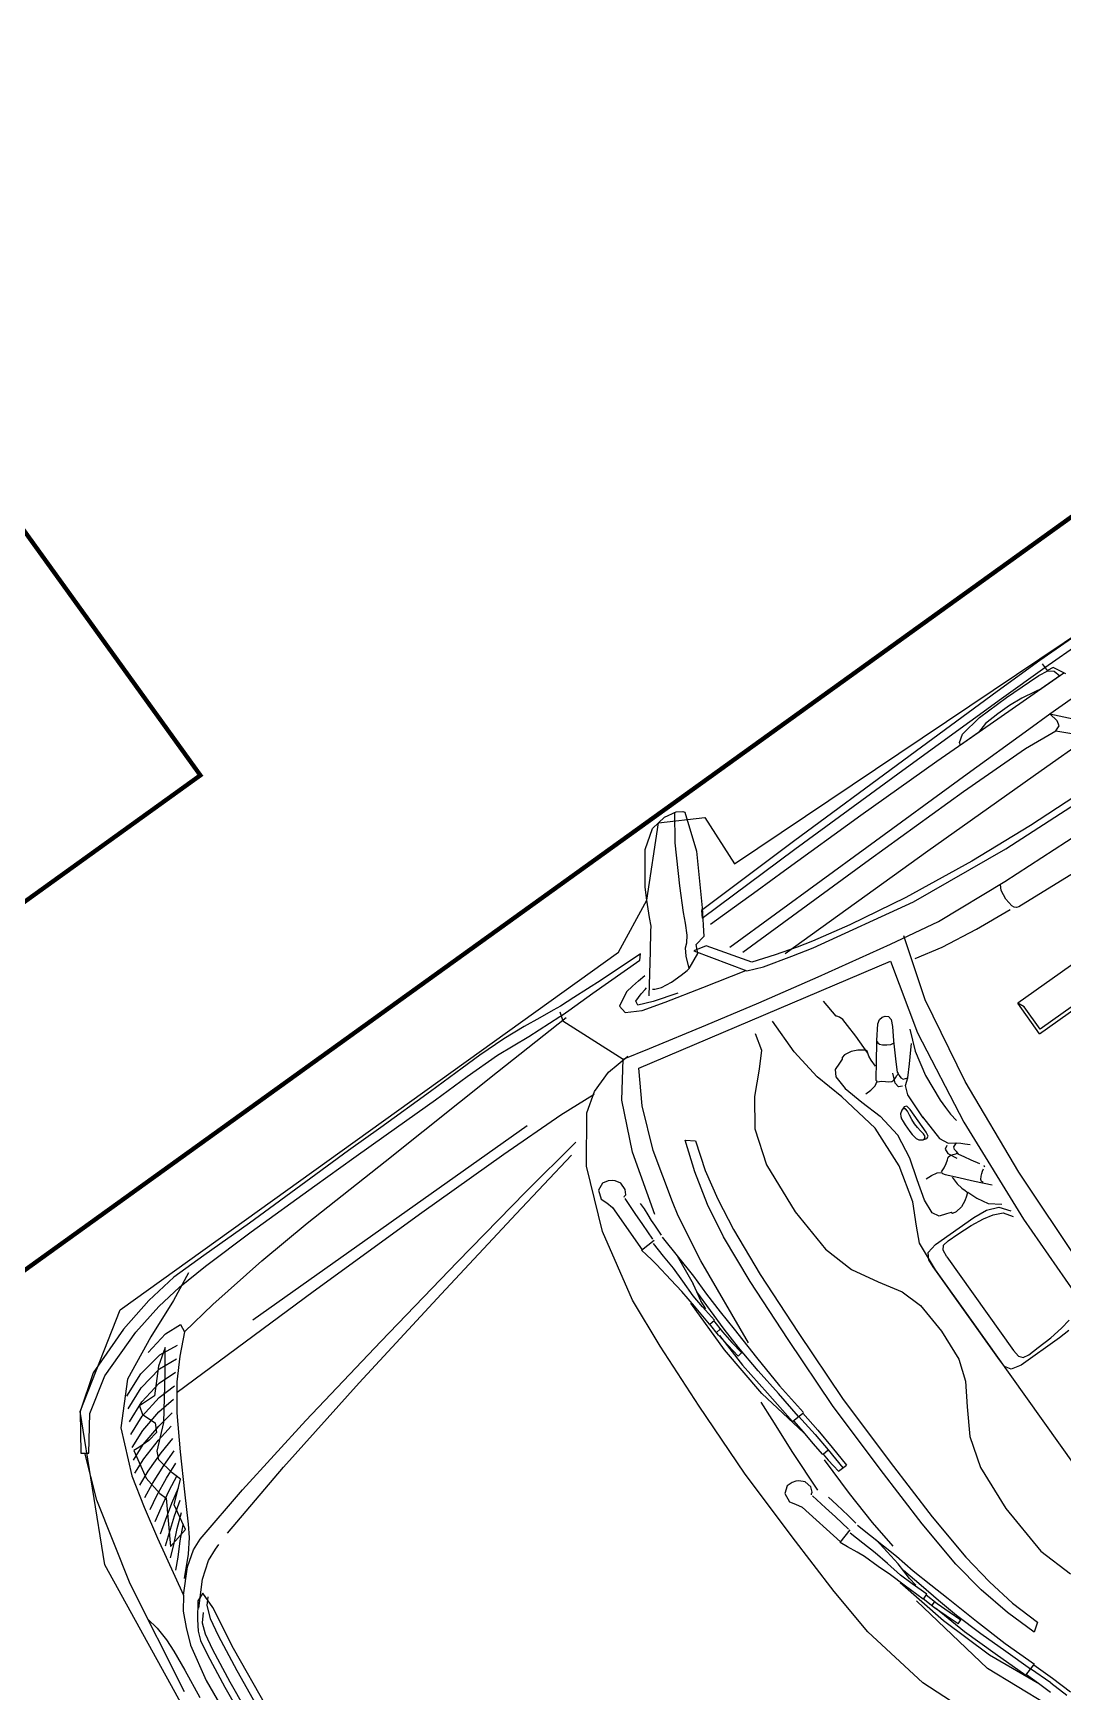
# Model space of a CAD drawing. Header units: millimetres. Extents: x 1904 to 2142, y -1319 to -1235.
# Drawn here: x 1992.659 to 1995.589, y -1250.252 to -1245.53 of the extents above; entities that cross this region are included whole.
import ezdxf

# ---------------------------------------------------------------- set-up
doc = ezdxf.new("R2010")
doc.units = ezdxf.units.MM
doc.header["$LTSCALE"] = 30
doc.layers.get('0').update_dxf_attribs({"linetype": 'CONTINUOUS'})
doc.layers.add('arquitetura', color=8, linetype='CONTINUOUS')

# ---------------------------------------------------------------- blocks, each defined once
blk = doc.blocks.new('Austin Mini dessus')
at = {"color": 8, "flags": 128}
for points in [[(0.7958, 3.5707), (0.7435, 3.4498)], [(0.8257, 3.5419), (0.8372, 3.5784)], [(0.8334, 3.5361), (0.8462, 3.577)], [(0.8067, 3.5309), (0.7615, 3.4315)], [(0.7972, 3.5019), (0.8063, 3.5287)], [(0.8063, 3.5287), (0.8151, 3.5556)], [(0.8257, 3.5419), (0.8097, 3.4979)], [(0.8192, 3.4954), (0.8334, 3.5361)], [(0.675, 3.5196), (0.6278, 3.4015)], [(0.7718, 3.4351), (0.7952, 3.5024)], [(0.8092, 3.4984), (0.7905, 3.4435)], [(0.7952, 3.5024), (0.8192, 3.4954)], [(0.7985, 3.4305), (0.8212, 3.4949)], [(0.7435, 3.4498), (0.7081, 3.2674)], [(0.7615, 3.4315), (0.7277, 3.3278)], [(0.7484, 3.3675), (0.7718, 3.4351)], [(0.7905, 3.4435), (0.7715, 3.3887)], [(0.8558, 3.4451), (0.8359, 3.3854)], [(0.8536, 3.3763), (0.8715, 3.4329)], [(0.8715, 3.4329), (0.8558, 3.4451)], [(0.6278, 3.4015), (0.5988, 3.2619)], [(0.7785, 3.3642), (0.7985, 3.4305)], [(0.7715, 3.3887), (0.7537, 3.3335)], [(0.8359, 3.3854), (0.8202, 3.3211)], [(0.8415, 3.3179), (0.8536, 3.3763)], [(0.9547, 3.3266), (0.9762, 3.3945)], [(0.7293, 3.299), (0.7484, 3.3675)], [(0.7472, 3.3485), (0.7374, 3.3232)], [(0.7462, 3.3202), (0.7557, 3.3455)], [(0.7472, 3.3485), (0.7557, 3.345)], [(0.7597, 3.2985), (0.7785, 3.3642)], [(0.7277, 3.3278), (0.7023, 3.2216)], [(0.7374, 3.3232), (0.728, 3.2975)], [(0.7371, 3.2944), (0.7462, 3.3202)], [(0.7537, 3.3335), (0.7422, 3.2911)], [(0.8202, 3.3211), (0.8092, 3.2537)], [(0.8325, 3.2537), (0.8415, 3.3179)], [(0.9474, 3.2223), (0.9547, 3.3266)], [(0.728, 3.2975), (0.7203, 3.2716)], [(0.7263, 3.2915), (0.7353, 3.2885)], [(0.7293, 3.2686), (0.7371, 3.2944)], [(0.7422, 3.2911), (0.7318, 3.2485)], [(0.7478, 3.258), (0.7597, 3.2985)], [(1.1017, 3.2922), (1.1017, 3.0712)], [(0.5988, 3.2619), (0.5909, 3.1628)], [(0.7105, 3.2437), (0.7063, 3.2296)], [(0.7153, 3.258), (0.7105, 3.2437)], [(0.7198, 3.2721), (0.7153, 3.258)], [(0.7313, 3.2686), (0.72, 3.2361)], [(0.7208, 3.2721), (0.7313, 3.2686)], [(0.7318, 3.2485), (0.7208, 3.2061)], [(0.7361, 3.2172), (0.7478, 3.258)], [(0.8092, 3.2537), (0.8014, 3.1546)], [(0.8246, 3.1546), (0.8325, 3.2537)], [(0.7063, 3.2296), (0.6964, 3.1985)], [(0.72, 3.2361), (0.7116, 3.2101)], [(0.7215, 3.2248), (0.721, 3.2072)], [(0.7243, 3.2421), (0.7215, 3.2248)], [(0.7263, 3.1761), (0.7361, 3.2172)], [(0.9535, 3.1308), (0.9474, 3.2223)], [(0.6964, 3.1985), (0.6864, 3.1723)], [(0.7116, 3.2101), (0.7041, 3.1774)], [(0.7123, 3.1286), (0.7203, 3.1896)], [(0.721, 3.2072), (0.7203, 3.1896)], [(0.5909, 3.1628), (0.5858, 3.0317)], [(0.6864, 3.1723), (0.6761, 3.1418)], [(0.7041, 3.1774), (0.6969, 3.1476)], [(0.6998, 3.0852), (0.7263, 3.1761)], [(0.7318, 3.1572), (0.726, 3.0977)], [(0.8014, 3.1546), (0.7962, 3.0235)], [(0.8194, 3.0235), (0.8246, 3.1546)], [(0.6698, 3.1266), (0.6607, 3.1082)], [(0.6761, 3.1418), (0.6698, 3.1266)], [(0.6884, 3.1193), (0.6795, 3.0899)], [(0.6969, 3.1476), (0.6884, 3.1193)], [(0.9712, 3.0712), (0.9535, 3.1308)], [(0.6338, 2.997), (0.6553, 3.0927)], [(0.6607, 3.1082), (0.6538, 3.0932)], [(0.6538, 3.0932), (0.6836, 3.0845)], [(0.726, 3.0977), (0.7219, 3.0275)], [(0.6818, 3.0817), (0.6747, 3.0485)], [(0.6902, 3.0313), (0.6957, 3.0601)], [(0.6957, 3.0601), (0.6993, 3.0807)], [(0.9991, 3.0226), (0.9712, 3.0712)], [(1.1017, 3.0712), (1.1013, 2.893)], [(0.5858, 3.0317), (0.5818, 2.8809)], [(0.6693, 3.0237), (0.6625, 2.9905)], [(0.6747, 3.0485), (0.6693, 3.0237)], [(0.6853, 3.0102), (0.6902, 3.0313)], [(0.7219, 3.0275), (0.7205, 2.9476)], [(0.7962, 3.0235), (0.7923, 2.8727)], [(0.8155, 2.8727), (0.8194, 3.0235)], [(1.0249, 2.9807), (0.9991, 3.0226)], [(0.6273, 2.9847), (0.6338, 2.997)], [(1.1016, 3.0013), (1.1008, 2.9854)], [(1.1087, 3.0128), (1.1016, 3.0013)], [(1.1289, 3.0172), (1.1087, 3.0128)], [(1.2179, 3.0172), (1.1289, 3.0172)], [(1.1326, 2.9863), (1.1344, 3.0006)], [(1.1344, 3.0006), (1.1406, 3.0076)], [(1.1406, 3.0076), (1.1521, 3.0095)], [(1.1521, 3.0095), (1.1745, 3.009)], [(1.1745, 3.009), (1.2048, 3.0074)], [(1.2048, 3.0074), (1.2315, 3.0045)], [(1.2406, 3.0157), (1.2179, 3.0172)], [(1.2315, 3.0045), (1.2524, 3.0002)], [(1.2927, 2.7938), (1.2904, 3.0155)], [(0.6202, 2.9747), (0.6273, 2.9847)], [(0.6221, 2.9567), (0.6202, 2.9747)], [(0.6662, 2.9608), (0.6577, 2.9524)], [(0.6618, 2.9878), (0.6631, 2.986)], [(0.6631, 2.986), (0.6661, 2.9845)], [(0.6661, 2.9845), (0.6693, 2.9748)], [(0.6693, 2.9748), (0.6662, 2.9608)], [(0.677, 2.9877), (0.6796, 2.9022)], [(0.7259, 2.9524), (0.7277, 2.9669)], [(0.7277, 2.9669), (0.7297, 2.9812)], [(0.7297, 2.9812), (0.7484, 2.9804)], [(0.7369, 2.9367), (0.7402, 2.9806)], [(0.7461, 2.9374), (0.7484, 2.9804)], [(1.0386, 2.9396), (1.0249, 2.9807)], [(1.1008, 2.9854), (1.1008, 2.7686)], [(1.1326, 2.7677), (1.1326, 2.9863)], [(0.6341, 2.9475), (0.6221, 2.9567)], [(0.6455, 2.9473), (0.6341, 2.9475)], [(0.6529, 2.9495), (0.6455, 2.9473)], [(0.6577, 2.9524), (0.6529, 2.9495)], [(0.7205, 2.9096), (0.7234, 2.9377)], [(0.7244, 2.9379), (0.7259, 2.9524)], [(0.7244, 2.9379), (0.7369, 2.9367)], [(0.7339, 2.8986), (0.7369, 2.9367)], [(0.7427, 2.8947), (0.7461, 2.9374)], [(1.0427, 2.877), (1.0386, 2.9396)], [(0.6796, 2.9022), (0.6837, 2.8284)], [(0.718, 2.8814), (0.7205, 2.9096)], [(0.7339, 2.8986), (0.7283, 2.8522)], [(1.3308, 2.9266), (1.3369, 2.7159)], [(0.5818, 2.8809), (0.5858, 2.7275)], [(0.7179, 2.8836), (0.6962, 2.7767)], [(0.7152, 2.8533), (0.718, 2.8814)], [(0.7381, 2.8519), (0.7427, 2.8947)], [(0.7923, 2.8727), (0.7962, 2.7218)], [(0.8194, 2.7218), (0.8155, 2.8727)], [(1.0386, 2.8145), (1.0427, 2.877)], [(1.1013, 2.893), (1.1007, 2.7756)], [(0.7054, 2.7825), (0.7131, 2.8533)], [(0.7131, 2.8533), (0.7381, 2.8519)], [(0.7277, 2.8526), (0.7218, 2.7949)], [(0.7325, 2.784), (0.7401, 2.8518)], [(0.6837, 2.8284), (0.6857, 2.7893)], [(1.0249, 2.7734), (1.0386, 2.8145)], [(0.6962, 2.7767), (0.6866, 2.668)], [(0.6979, 2.7113), (0.7054, 2.7825)], [(0.7218, 2.7949), (0.7156, 2.7372)], [(0.7279, 2.7148), (0.7325, 2.784)], [(0.9991, 2.7314), (1.0249, 2.7734)], [(1.1007, 2.7756), (1.1055, 2.717)], [(1.268, 2.7619), (1.2795, 2.7785)], [(1.307, 2.578), (1.2927, 2.7938)], [(-0.457, 2.6417), (-0.4678, 2.7512)], [(-0.4433, 2.639), (-0.4541, 2.7484)], [(-0.42, 2.6293), (-0.4326, 2.7495)], [(1.1008, 2.7686), (1.1016, 2.7527)], [(1.1016, 2.7527), (1.1087, 2.7412)], [(1.1087, 2.7412), (1.1289, 2.7368)], [(1.1326, 2.7677), (1.1344, 2.7534)], [(1.1344, 2.7534), (1.1406, 2.7464)], [(1.1406, 2.7464), (1.1521, 2.7446)], [(1.1521, 2.7446), (1.1745, 2.745)], [(1.1745, 2.745), (1.2048, 2.7466)], [(1.2048, 2.7466), (1.2315, 2.7495)], [(1.2179, 2.7368), (1.2453, 2.7392)], [(1.2315, 2.7495), (1.2505, 2.7536)], [(1.2453, 2.7392), (1.2676, 2.7483)], [(1.2505, 2.7536), (1.268, 2.7619)], [(1.2551, 2.7309), (1.276, 2.7469)], [(1.2676, 2.7483), (1.2824, 2.7671)], [(-0.4783, 2.6109), (-0.4897, 2.7353)], [(-0.4139, 2.72), (-0.4009, 2.5911)], [(0.5858, 2.7275), (0.5909, 2.5917)], [(0.6946, 2.6403), (0.6979, 2.7113)], [(0.7156, 2.7372), (0.7107, 2.6794)], [(0.7244, 2.6467), (0.7279, 2.7148)], [(0.7962, 2.7218), (0.8014, 2.5907)], [(0.8246, 2.5907), (0.8194, 2.7218)], [(0.9712, 2.6829), (0.9991, 2.7314)], [(1.1055, 2.717), (1.1196, 2.6871)], [(1.1289, 2.7368), (1.2179, 2.7368)], [(1.1965, 2.7087), (1.1894, 2.7071)], [(1.2102, 2.7066), (1.1965, 2.7087)], [(1.2364, 2.6909), (1.2436, 2.7106)], [(1.2436, 2.7106), (1.2551, 2.7309)], [(1.3369, 2.7159), (1.3537, 2.5166)], [(0.701, 2.6926), (0.6971, 2.6657)], [(0.701, 2.6926), (0.7101, 2.6911)], [(0.7063, 2.6647), (0.71, 2.6915)], [(0.7107, 2.6794), (0.709, 2.6356)], [(0.731, 2.6835), (0.7474, 2.5042)], [(0.9535, 2.6232), (0.9712, 2.6829)], [(1.1196, 2.6871), (1.1407, 2.6458)], [(1.1655, 2.6964), (1.1583, 2.6841)], [(1.1583, 2.6841), (1.1602, 2.6556)], [(1.1793, 2.701), (1.1655, 2.6964)], [(1.1879, 2.7044), (1.1793, 2.701)], [(1.1894, 2.7071), (1.1879, 2.7044)], [(1.2218, 2.7011), (1.2102, 2.7066)], [(1.2296, 2.696), (1.2218, 2.7011)], [(1.2286, 2.6664), (1.2314, 2.6783)], [(1.2336, 2.6927), (1.2296, 2.696)], [(1.2314, 2.6783), (1.2342, 2.6856)], [(1.235, 2.6895), (1.2336, 2.6927)], [(1.2342, 2.6856), (1.235, 2.6895)], [(1.2344, 2.6544), (1.2586, 2.6815)], [(1.2586, 2.6815), (1.2815, 2.7064)], [(1.2705, 2.6928), (1.2693, 2.6894)], [(1.2693, 2.6894), (1.2703, 2.6857)], [(1.2703, 2.6857), (1.2746, 2.681)], [(1.2746, 2.681), (1.2785, 2.6776)], [(1.2785, 2.6776), (1.2823, 2.6745)], [(0.6866, 2.668), (0.6857, 2.5588)], [(0.6971, 2.6657), (0.6937, 2.6386)], [(0.7033, 2.6376), (0.7063, 2.6647)], [(0.7219, 2.6045), (0.7244, 2.6467)], [(1.1407, 2.6458), (1.1591, 2.5751)], [(1.1602, 2.6556), (1.1712, 2.6165)], [(1.2206, 2.6388), (1.2344, 2.6544)], [(1.2283, 2.6506), (1.2286, 2.6664)], [(1.2767, 2.6451), (1.2691, 2.6322)], [(1.286, 2.6602), (1.2767, 2.6451)], [(1.2823, 2.6745), (1.286, 2.6721)], [(1.2901, 2.67), (1.2902, 2.6692)], [(1.2903, 2.6674), (1.2901, 2.67)], [(1.2902, 2.6692), (1.2903, 2.6683)], [(1.2903, 2.6683), (1.2903, 2.6674)], [(-0.5002, 2.5714), (-0.5068, 2.6299)], [(-0.4482, 2.5725), (-0.457, 2.6417)], [(-0.4345, 2.5698), (-0.4433, 2.639)], [(-0.4102, 2.5543), (-0.42, 2.6293)], [(0.6937, 2.6386), (0.692, 2.6115)], [(0.6934, 2.6323), (0.7028, 2.6314)], [(0.7015, 2.6106), (0.7033, 2.6376)], [(0.709, 2.6356), (0.7085, 2.5917)], [(0.9474, 2.5318), (0.9535, 2.6232)], [(1.1712, 2.6165), (1.184, 2.5749)], [(1.1861, 2.6248), (1.1983, 2.6254)], [(1.1983, 2.6254), (1.2099, 2.6274)], [(1.2099, 2.6274), (1.2179, 2.6325)], [(1.2173, 2.6328), (1.2174, 2.6346)], [(1.2179, 2.6325), (1.2173, 2.6328)], [(1.2174, 2.6346), (1.2206, 2.6388)], [(1.2179, 2.6307), (1.226, 2.6273)], [(1.226, 2.6273), (1.234, 2.623)], [(1.234, 2.623), (1.2401, 2.6184)], [(1.2401, 2.6184), (1.2445, 2.6153)], [(1.2445, 2.6153), (1.2492, 2.6149)], [(1.2478, 2.609), (1.2564, 2.6266)], [(1.2492, 2.6149), (1.2546, 2.6166)], [(1.2546, 2.6166), (1.2595, 2.6184)], [(1.2595, 2.6184), (1.2623, 2.6189)], [(1.2623, 2.6189), (1.2632, 2.6189)], [(1.2632, 2.6157), (1.2624, 2.6105)], [(1.2639, 2.6197), (1.2632, 2.6157)], [(1.2691, 2.6322), (1.2637, 2.6225)], [(1.2637, 2.6225), (1.2638, 2.6219)], [(1.2638, 2.6219), (1.2639, 2.6197)], [(1.279, 2.6074), (1.285, 2.6129)], [(1.285, 2.6129), (1.2921, 2.6194)], [(-0.5243, 2.6047), (-0.4897, 2.3776)], [(-0.4642, 2.5388), (-0.4783, 2.6109)], [(-0.4009, 2.5911), (-0.3879, 2.5051)], [(0.5909, 2.5917), (0.5988, 2.49)], [(0.689, 2.5822), (0.6878, 2.5675)], [(0.6903, 2.5972), (0.689, 2.5822)], [(0.6914, 2.6119), (0.6903, 2.5972)], [(0.6924, 2.6121), (0.7034, 2.6111)], [(0.7034, 2.6111), (0.6997, 2.5769)], [(0.7026, 2.5837), (0.7038, 2.5662)], [(0.7085, 2.5917), (0.7072, 2.5478)], [(0.7197, 2.5621), (0.7219, 2.6045)], [(0.8014, 2.5907), (0.8092, 2.4916)], [(0.8325, 2.4916), (0.8246, 2.5907)], [(1.2485, 2.5997), (1.2478, 2.609)], [(1.255, 2.5958), (1.2485, 2.5997)], [(1.2515, 2.5771), (1.2598, 2.5934)], [(1.2598, 2.5934), (1.2732, 2.6021)], [(1.2624, 2.6105), (1.2647, 2.6055)], [(1.2647, 2.6055), (1.2732, 2.6021)], [(1.2732, 2.6021), (1.279, 2.6074)], [(-0.4961, 2.5299), (-0.5002, 2.5714)], [(-0.4433, 2.5428), (-0.4482, 2.5725)], [(-0.429, 2.5374), (-0.4345, 2.5698)], [(-0.4038, 2.5192), (-0.4102, 2.5543)], [(0.6878, 2.5675), (0.6847, 2.5306)], [(0.6997, 2.5769), (0.6975, 2.5497)], [(0.7038, 2.5662), (0.7072, 2.5489)], [(0.7193, 2.5199), (0.7197, 2.5621)], [(1.1591, 2.5751), (1.1632, 2.4901)], [(1.184, 2.5749), (1.1902, 2.5259)], [(1.2142, 2.5468), (1.2153, 2.5514)], [(1.2153, 2.5514), (1.218, 2.556)], [(1.218, 2.556), (1.2242, 2.5604)], [(1.2242, 2.5604), (1.2316, 2.5628)], [(1.2242, 2.5604), (1.2279, 2.5607)], [(1.2279, 2.5607), (1.2312, 2.5579)], [(1.2319, 2.5522), (1.2305, 2.5442)], [(1.2312, 2.5579), (1.2319, 2.5522)], [(1.2316, 2.5628), (1.2362, 2.5607)], [(1.2362, 2.5607), (1.2378, 2.5522)], [(1.2378, 2.5522), (1.2378, 2.4996)], [(1.2487, 2.5245), (1.2515, 2.5771)], [(1.2946, 2.5357), (1.2952, 2.5513)], [(1.2952, 2.5513), (1.2971, 2.5676)], [(1.3331, 2.3893), (1.307, 2.578)], [(-0.4951, 2.5046), (-0.4961, 2.5299)], [(-0.4511, 2.5067), (-0.4642, 2.5388)], [(-0.4368, 2.5257), (-0.4433, 2.5428)], [(-0.4251, 2.5069), (-0.4368, 2.5257)], [(-0.4211, 2.5171), (-0.429, 2.5374)], [(-0.3951, 2.4956), (-0.4038, 2.5192)], [(0.6847, 2.5306), (0.6807, 2.5008)], [(0.6975, 2.5497), (0.6975, 2.5161)], [(0.7072, 2.5489), (0.7105, 2.5317)], [(0.7164, 2.4705), (0.7105, 2.5317)], [(0.714, 2.4253), (0.7193, 2.5199)], [(0.9547, 2.4275), (0.9474, 2.5318)], [(1.184, 2.4768), (1.1902, 2.5259)], [(1.2129, 2.5259), (1.213, 2.5337)], [(1.213, 2.5181), (1.2129, 2.5259)], [(1.213, 2.5337), (1.2135, 2.541)], [(1.2135, 2.541), (1.2142, 2.5468)], [(1.2293, 2.5353), (1.2287, 2.5263)], [(1.2287, 2.5263), (1.2293, 2.5172)], [(1.2305, 2.5442), (1.2293, 2.5353)], [(1.2487, 2.5272), (1.2506, 2.4745)], [(1.2945, 2.5182), (1.2946, 2.5357)], [(1.521, 2.5246), (3.3849, 2.5246)], [(1.521, 2.5246), (3.3849, 2.5246)], [(1.521, 2.5246), (1.521, 2.4535)], [(-0.4965, 2.4761), (-0.4951, 2.5046)], [(-0.4377, 2.4782), (-0.4511, 2.5067)], [(-0.4036, 2.4784), (-0.4251, 2.5069)], [(-0.4082, 2.5023), (-0.4211, 2.5171)], [(-0.4106, 2.4907), (-0.373, 2.4496)], [(-0.3837, 2.4832), (-0.3951, 2.4956)], [(-0.3879, 2.5051), (-0.3881, 2.472)], [(0.5988, 2.49), (0.6278, 2.3505)], [(0.6807, 2.5008), (0.6754, 2.4613)], [(0.6975, 2.5161), (0.6972, 2.4854)], [(0.7474, 2.5042), (0.7622, 2.4097)], [(0.8092, 2.4916), (0.8202, 2.4242)], [(0.8415, 2.4274), (0.8325, 2.4916)], [(1.1632, 2.4901), (1.1462, 2.4053)], [(1.2135, 2.5107), (1.213, 2.5181)], [(1.2142, 2.505), (1.2135, 2.5107)], [(1.2153, 2.5004), (1.2142, 2.505)], [(1.218, 2.4957), (1.2153, 2.5004)], [(1.2242, 2.4914), (1.218, 2.4957)], [(1.2316, 2.489), (1.2242, 2.4914)], [(1.2279, 2.4911), (1.2242, 2.4914)], [(1.2312, 2.4938), (1.2279, 2.4911)], [(1.2293, 2.5172), (1.2305, 2.5078)], [(1.2305, 2.5078), (1.2319, 2.4996)], [(1.2319, 2.4996), (1.2312, 2.4938)], [(1.2362, 2.4911), (1.2316, 2.489)], [(1.2378, 2.4996), (1.2362, 2.4911)], [(1.2987, 2.4638), (1.2945, 2.5182)], [(1.3537, 2.5166), (1.3811, 2.3466)], [(3.3552, 2.5175), (1.5269, 2.5182)], [(1.5269, 2.5182), (1.5269, 2.4656)], [(-0.5014, 2.4519), (-0.4965, 2.4761)], [(-0.4198, 2.4536), (-0.4377, 2.4782)], [(-0.3881, 2.472), (-0.4036, 2.4784)], [(0.6754, 2.4613), (0.673, 2.4486)], [(0.6952, 2.456), (0.6932, 2.4254)], [(0.6972, 2.4854), (0.6952, 2.456)], [(1.1712, 2.4352), (1.184, 2.4768)], [(1.2514, 2.4554), (1.2447, 2.4518)], [(1.2506, 2.4745), (1.2571, 2.4576)], [(1.2571, 2.4576), (1.2692, 2.4481)], [(1.3098, 2.4149), (1.2987, 2.4638)], [(1.5269, 2.4656), (1.521, 2.4535)], [(-0.4198, 2.4536), (-0.3822, 2.4143)], [(-0.4126, 2.4151), (-0.4198, 2.4536)], [(-0.3677, 2.3955), (-0.4003, 2.4288)], [(-0.373, 2.4496), (-0.3435, 2.4277)], [(-0.3435, 2.4277), (-0.32, 2.4176)], [(0.6699, 2.4354), (0.6674, 2.4227)], [(0.673, 2.4486), (0.6699, 2.4354)], [(0.8202, 2.4242), (0.8359, 2.3599)], [(0.8536, 2.369), (0.8415, 2.4274)], [(0.9762, 2.3595), (0.9547, 2.4275)], [(1.1602, 2.3961), (1.1712, 2.4352)], [(1.1861, 2.427), (1.1983, 2.4265)], [(1.1983, 2.4265), (1.21, 2.4246)], [(1.21, 2.4246), (1.2177, 2.4194)], [(1.2178, 2.4212), (1.2248, 2.4245)], [(1.2248, 2.4245), (1.2303, 2.429)], [(1.2303, 2.429), (1.2352, 2.4335)], [(1.2352, 2.4335), (1.2399, 2.4364)], [(1.2399, 2.4364), (1.2445, 2.4366)], [(1.2447, 2.4518), (1.2434, 2.4425)], [(1.2434, 2.4425), (1.2511, 2.4245)], [(1.2445, 2.4366), (1.2498, 2.4346)], [(1.2498, 2.4346), (1.2546, 2.4325)], [(1.2546, 2.4325), (1.2574, 2.4319)], [(1.2574, 2.4319), (1.2583, 2.4319)], [(1.2579, 2.4403), (1.2605, 2.4451)], [(1.2585, 2.435), (1.2579, 2.4403)], [(1.259, 2.431), (1.2585, 2.435)], [(1.2586, 2.4282), (1.2588, 2.4289)], [(1.2704, 2.4052), (1.2586, 2.4282)], [(1.2588, 2.4289), (1.259, 2.431)], [(1.2605, 2.4451), (1.2692, 2.4481)], [(1.2692, 2.4481), (1.287, 2.4285)], [(1.287, 2.4285), (1.3044, 2.4082)], [(3.3849, 2.4536), (1.521, 2.4536)], [(-0.3975, 2.3367), (-0.4126, 2.4151)], [(-0.4043, 2.4065), (-0.3863, 2.3895)], [(-0.3822, 2.4143), (-0.3546, 2.3944)], [(-0.3478, 2.3704), (-0.3677, 2.3955)], [(-0.3546, 2.3944), (-0.3323, 2.3856)], [(-0.32, 2.4176), (-0.3092, 2.4141)], [(-0.2838, 2.4064), (-0.1243, 2.3655)], [(0.6674, 2.4227), (0.6984, 2.421)], [(0.6695, 2.3245), (0.669, 2.4226)], [(0.6972, 2.4178), (0.6978, 2.3839)], [(0.715, 2.4096), (0.7145, 2.4208)], [(0.7153, 2.3984), (0.715, 2.4096)], [(0.7156, 2.3872), (0.7153, 2.3984)], [(0.7622, 2.4097), (0.7686, 2.3821)], [(1.1462, 2.4053), (1.1298, 2.3473)], [(1.1583, 2.3676), (1.1602, 2.3961)], [(1.2177, 2.4194), (1.2172, 2.4191)], [(1.2172, 2.4191), (1.2172, 2.4174)], [(1.2172, 2.4174), (1.2201, 2.4129)], [(1.2201, 2.4129), (1.2359, 2.3915)], [(1.2319, 2.3948), (1.2313, 2.3807)], [(1.2871, 2.3751), (1.2704, 2.4052)], [(1.3044, 2.4082), (1.3122, 2.3989)], [(1.3256, 2.3754), (1.3098, 2.4149)], [(-0.4897, 2.3776), (-0.4494, 2.2119)], [(-0.3989, 2.3821), (-0.3794, 2.3657)], [(-0.3864, 2.3641), (-0.3443, 2.3544)], [(-0.3402, 2.2847), (-0.3864, 2.3641)], [(-0.3863, 2.3895), (-0.3657, 2.3661)], [(-0.3794, 2.3657), (-0.3561, 2.3436)], [(-0.3657, 2.3661), (-0.3434, 2.3447)], [(-0.3346, 2.3489), (-0.3478, 2.3704)], [(-0.3323, 2.3856), (-0.2128, 2.3556)], [(-0.1243, 2.3655), (0.085, 2.3182)], [(0.6978, 2.3839), (0.6981, 2.3586)], [(0.7163, 2.3745), (0.7156, 2.3872)], [(0.717, 2.3616), (0.7163, 2.3745)], [(0.7167, 2.349), (0.717, 2.3616)], [(0.7276, 2.3821), (0.761, 2.261)], [(0.7686, 2.3821), (0.7952, 2.2812)], [(0.8715, 2.3124), (0.8536, 2.369)], [(1.1655, 2.3554), (1.1583, 2.3676)], [(1.2313, 2.3807), (1.2324, 2.3718)], [(1.2324, 2.3718), (1.2342, 2.3662)], [(1.235, 2.3623), (1.2336, 2.3591)], [(1.2342, 2.3662), (1.234, 2.3268)], [(1.2342, 2.3662), (1.235, 2.3623)], [(1.2359, 2.3915), (1.262, 2.3561)], [(1.2607, 2.3612), (1.2619, 2.3648)], [(1.2617, 2.3576), (1.2607, 2.3612)], [(1.2619, 2.3648), (1.2664, 2.3692)], [(1.2664, 2.3692), (1.2729, 2.3742)], [(1.2729, 2.3742), (1.279, 2.3779)], [(1.279, 2.3779), (1.2846, 2.3787)], [(1.3014, 2.3519), (1.2871, 2.3751)], [(1.3706, 2.2486), (1.3331, 2.3893)], [(-0.3843, 2.2744), (-0.3975, 2.3367)], [(-0.3935, 2.3577), (-0.3726, 2.3419)], [(-0.3881, 2.3334), (-0.3657, 2.3181)], [(-0.3726, 2.3419), (-0.3464, 2.3212)], [(-0.3561, 2.3436), (-0.3321, 2.324)], [(-0.3443, 2.3544), (-0.3348, 2.3038)], [(-0.3048, 2.2947), (-0.3346, 2.3489)], [(-0.2128, 2.3556), (-0.0386, 2.3181)], [(0.6278, 2.3505), (0.675, 2.2324)], [(0.6981, 2.3586), (0.6989, 2.3247)], [(0.8359, 2.3599), (0.8558, 2.3002)], [(1.0114, 2.309), (0.9762, 2.3595)], [(1.1298, 2.3473), (1.1216, 2.2828)], [(1.1793, 2.3508), (1.1655, 2.3554)], [(1.1879, 2.3474), (1.1793, 2.3508)], [(1.1894, 2.3447), (1.1879, 2.3474)], [(1.1965, 2.3431), (1.1894, 2.3447)], [(1.2102, 2.3451), (1.1965, 2.3431)], [(1.2218, 2.3507), (1.2102, 2.3451)], [(1.2296, 2.3558), (1.2218, 2.3507)], [(1.2336, 2.3591), (1.2296, 2.3558)], [(1.262, 2.3561), (1.2817, 2.3316)], [(1.2817, 2.3316), (1.2889, 2.3268)], [(1.3075, 2.3397), (1.3014, 2.3519)], [(1.3019, 2.3278), (1.3066, 2.3322)], [(1.3066, 2.3322), (1.3075, 2.3397)], [(1.3811, 2.3466), (1.4186, 2.2238)], [(-0.3827, 2.309), (-0.3589, 2.2942)], [(-0.3657, 2.3181), (-0.3368, 2.2988)], [(-0.3464, 2.3212), (-0.3209, 2.3033)], [(-0.3368, 2.2988), (-0.3096, 2.2826)], [(-0.3348, 2.3038), (-0.2973, 2.271)], [(-0.0386, 2.3181), (0.1643, 2.2777)], [(0.085, 2.3182), (0.3093, 2.2706)], [(0.6613, 2.2997), (0.6659, 2.3111)], [(0.6672, 2.2826), (0.6613, 2.2997)], [(0.6659, 2.3111), (0.6695, 2.3245)], [(0.6989, 2.3218), (0.7006, 2.3204)], [(0.7006, 2.3204), (0.7038, 2.3197)], [(0.7038, 2.3197), (0.7091, 2.3109)], [(0.7091, 2.3109), (0.7093, 2.2966)], [(0.8558, 2.3002), (0.8715, 2.3124)], [(1.0484, 2.2716), (1.0114, 2.309)], [(1.2334, 2.3009), (1.2323, 2.2864)], [(1.234, 2.3268), (1.2334, 2.3009)], [(1.2889, 2.3268), (1.2958, 2.3258)], [(1.2958, 2.3258), (1.3019, 2.3278)], [(1.5384, 2.2936), (1.6121, 2.3001)], [(1.6207, 2.3005), (1.6186, 2.2962)], [(1.6242, 2.304), (1.6207, 2.3005)], [(1.6285, 2.3056), (1.6242, 2.304)], [(1.8272, 2.3184), (1.6285, 2.3056)], [(-0.3686, 2.2124), (-0.3843, 2.2744)], [(-0.3774, 2.2846), (-0.352, 2.2704)], [(-0.3589, 2.2942), (-0.3272, 2.2763)], [(-0.352, 2.2704), (-0.3175, 2.2539)], [(-0.3489, 2.2319), (-0.3449, 2.2704)], [(-0.3449, 2.2704), (-0.3402, 2.2847)], [(-0.3272, 2.2763), (-0.2983, 2.2619)], [(-0.2675, 2.228), (-0.3048, 2.2947)], [(-0.2973, 2.271), (-0.3028, 2.2519)], [(0.1643, 2.2777), (0.3699, 2.2387)], [(0.3093, 2.2706), (0.5139, 2.2288)], [(0.6809, 2.2764), (0.6672, 2.2826)], [(0.6921, 2.2787), (0.6809, 2.2764)], [(0.6988, 2.2826), (0.6921, 2.2787)], [(0.7029, 2.2864), (0.6988, 2.2826)], [(0.7093, 2.2966), (0.7029, 2.2864)], [(0.7952, 2.2812), (0.8271, 2.1996)], [(1.0731, 2.2446), (1.0484, 2.2716)], [(1.1216, 2.2828), (1.1216, 2.212)], [(1.2254, 2.2741), (1.2227, 2.2366)], [(1.2269, 2.2752), (1.2254, 2.2741)], [(1.2299, 2.279), (1.2269, 2.2752)], [(1.2323, 2.2864), (1.2299, 2.279)], [(1.4113, 2.2714), (1.4655, 2.2834)], [(1.4655, 2.2834), (1.5384, 2.2936)], [(1.6186, 2.2962), (1.6169, 2.2793)], [(1.6169, 2.2793), (1.619, 2.2606)], [(-0.372, 2.2602), (-0.3452, 2.2466)], [(-0.3666, 2.2358), (-0.3383, 2.2228)], [(-0.3452, 2.2466), (-0.3079, 2.2315)], [(-0.3175, 2.2539), (-0.287, 2.2412)], [(-0.3028, 2.2519), (-0.3094, 2.2175)], [(0.3699, 2.2387), (0.552, 2.2057)], [(0.761, 2.261), (0.8021, 2.1691)], [(0.8634, 2.1376), (1.3706, 2.2486)], [(1.0817, 2.212), (1.0731, 2.2446)], [(1.3891, 2.2224), (1.4881, 2.2396)], [(1.4881, 2.2396), (1.6349, 2.2506)], [(1.619, 2.2606), (1.6245, 2.2509)], [(1.6349, 2.2506), (1.8016, 2.2577)], [(-0.4494, 2.2119), (-0.4163, 2.1254)], [(-0.3332, 2.1259), (-0.3686, 2.2124)], [(-0.3612, 2.2114), (-0.3315, 2.199)], [(-0.3375, 2.1754), (-0.3489, 2.2319)], [(-0.3383, 2.2228), (-0.2982, 2.209)], [(-0.3094, 2.2175), (-0.3021, 2.202)], [(-0.3079, 2.2315), (-0.2757, 2.2204)], [(-0.2982, 2.209), (-0.2645, 2.1997)], [(-0.2299, 2.1644), (-0.2675, 2.228)], [(0.5139, 2.2288), (0.6638, 2.199)], [(0.552, 2.2057), (0.6848, 2.1831)], [(0.675, 2.2324), (0.7337, 2.1502)], [(1.2411, 2.1935), (1.3891, 2.2224)], [(1.6721, 2.2014), (1.8808, 2.2103)], [(-0.3492, 2.1901), (-0.3167, 2.1765)], [(-0.3267, 2.1761), (-0.3375, 2.1754)], [(-0.3315, 2.199), (-0.2886, 2.1866)], [(-0.3036, 2.1762), (-0.3267, 2.1761)], [(-0.3167, 2.1765), (-0.2725, 2.1648)], [(-0.2827, 2.1724), (-0.3036, 2.1762)], [(-0.3021, 2.202), (-0.261, 2.1651)], [(-0.2886, 2.1866), (-0.2532, 2.179)], [(-0.2744, 2.1557), (-0.2827, 2.1724)], [(0.8271, 2.1996), (0.8634, 2.1376)], [(1.1207, 2.1686), (1.2411, 2.1935)], [(1.2652, 2.143), (1.4713, 2.1819)], [(1.606, 2.1833), (1.4643, 2.1668)], [(1.4713, 2.1819), (1.6721, 2.2014)], [(1.7357, 2.1921), (1.606, 2.1833)], [(1.8362, 2.1961), (1.7357, 2.1921)], [(-0.3372, 2.1687), (-0.3019, 2.154)], [(-0.3251, 2.1474), (-0.2871, 2.1315)], [(-0.3019, 2.154), (-0.2565, 2.1429)], [(-0.2847, 2.1294), (-0.2744, 2.1557)], [(-0.2725, 2.1648), (-0.2368, 2.1592)], [(-0.261, 2.1651), (-0.2046, 2.0909)], [(-0.2565, 2.1429), (-0.2204, 2.1395)], [(-0.1958, 2.1163), (-0.2299, 2.1644)], [(0.7337, 2.1502), (0.769, 2.1254)], [(0.8021, 2.1691), (0.849, 2.1068)], [(0.9014, 2.1189), (1.0142, 2.1447)], [(1.0142, 2.1447), (1.1207, 2.1686)], [(1.2232, 2.1328), (1.2652, 2.143)], [(1.3475, 2.1478), (1.2712, 2.132)], [(1.4643, 2.1668), (1.3475, 2.1478)], [(-0.4226, 2.1216), (-0.4101, 2.1302)], [(-0.3778, 2.0561), (-0.4226, 2.1216)], [(-0.4101, 2.1302), (-0.3656, 2.0699)], [(-0.269, 2.0579), (-0.3332, 2.1259)], [(-0.3131, 2.126), (-0.2723, 2.109)], [(-0.2871, 2.1315), (-0.2405, 2.1211)], [(-0.2803, 2.1124), (-0.2847, 2.1294)], [(-0.2456, 2.1137), (-0.2803, 2.1124)], [(-0.2071, 2.072), (-0.2456, 2.1137)], [(-0.2405, 2.1211), (-0.204, 2.1197)], [(-0.2069, 2.1325), (0.1144, 2.1265)], [(-0.1629, 2.08), (-0.1958, 2.1163)], [(0.1144, 2.1265), (0.369, 2.1233)], [(0.369, 2.1233), (0.5603, 2.1227)], [(0.5603, 2.1227), (0.6914, 2.1247)], [(0.6914, 2.1247), (0.7656, 2.1289)], [(0.769, 2.1254), (0.8118, 2.1109)], [(0.8118, 2.1109), (0.8596, 2.1076)], [(0.849, 2.1068), (0.9014, 2.1189)], [(1.1373, 2.1061), (1.1678, 2.118)], [(1.1985, 2.1123), (1.1544, 2.0979)], [(1.1678, 2.118), (1.2232, 2.1328)], [(1.241, 2.1243), (1.1985, 2.1123)], [(1.216, 2.1209), (1.5491, 2.1189)], [(1.2712, 2.132), (1.241, 2.1243)], [(1.5491, 2.1189), (1.8129, 2.1188)], [(1.8129, 2.1188), (1.9203, 2.1191)], [(-0.301, 2.1047), (-0.2575, 2.0865)], [(-0.289, 2.0833), (-0.2428, 2.064)], [(-0.2723, 2.109), (-0.2245, 2.0993)], [(-0.2575, 2.0865), (-0.2084, 2.0774)], [(-0.2245, 2.0993), (-0.1876, 2.0999)], [(-0.2084, 2.0774), (-0.1711, 2.0801)], [(-0.2046, 2.0909), (-0.1762, 2.0504)], [(-0.1288, 2.0473), (-0.1629, 2.08)], [(0.6276, 2.1045), (-0.0104, 2.1045)], [(0.7979, 1.9816), (0.849, 2.1068)], [(0.9769, 2.0648), (1.0511, 2.0835)], [(1.0511, 2.0835), (1.1363, 2.104)], [(1.0772, 2.0166), (1.1373, 2.1061)], [(1.1544, 2.0979), (1.1018, 2.0227)], [(1.8792, 2.0733), (1.9146, 2.1086)], [(1.8882, 2.0405), (1.9396, 2.0961)], [(-0.3153, 2.0107), (-0.3778, 2.0561)], [(-0.3656, 2.0699), (-0.3005, 2.0279)], [(-0.1866, 2.0184), (-0.269, 2.0579)], [(-0.2428, 2.064), (-0.1924, 2.0556)], [(-0.1762, 2.0504), (-0.2071, 2.072)], [(-0.1924, 2.0556), (-0.1547, 2.0604)], [(-0.1288, 2.0473), (-0.0554, 2.0362)], [(-0.1273, 2.0313), (-0.1288, 2.0473)], [(0.9036, 2.0367), (0.932, 2.0521)], [(0.959, 2.0503), (0.9308, 2.0393)], [(0.932, 2.0521), (0.9769, 2.0648)], [(1.006, 2.0645), (0.959, 2.0503)], [(1.1368, 2.0506), (1.4588, 2.0461)], [(1.1518, 2.0725), (1.4497, 2.0682)], [(1.4497, 2.0682), (1.6696, 2.0663)], [(1.6696, 2.0663), (1.8124, 2.0677)], [(1.8124, 2.0677), (1.8792, 2.0733)], [(1.8792, 2.0733), (1.8898, 2.0695)], [(1.8917, 2.0596), (1.8882, 2.0405)], [(1.8898, 2.0695), (1.8917, 2.0596)], [(-0.3005, 2.0279), (-0.2047, 1.9948)], [(-0.2082, 2.0394), (-0.1605, 2.0298)], [(-0.1118, 1.9868), (-0.1866, 2.0184)], [(-0.1605, 2.0298), (-0.1273, 2.0313)], [(-0.0554, 2.0362), (0.0688, 2.0223)], [(0.0688, 2.0223), (0.18, 2.0136)], [(0.9015, 2.0205), (0.9036, 2.0367)], [(0.9284, 2.0063), (0.9015, 2.0205)], [(0.9308, 2.0393), (0.932, 2.031)], [(0.932, 2.031), (0.9488, 2.0255)], [(0.9488, 2.0255), (0.9598, 2.0229)], [(0.9589, 2.0374), (1.0093, 1.97)], [(0.9598, 2.0229), (0.9637, 2.0221)], [(0.9712, 2.0303), (0.975, 2.0331)], [(0.975, 2.0331), (0.9869, 2.0382)], [(0.9869, 2.0382), (1.0083, 2.0409)], [(1.0083, 2.0409), (1.031, 2.0405)], [(1.031, 2.0405), (1.0455, 2.0396)], [(1.0455, 2.0396), (1.0506, 2.0392)], [(1.0506, 2.0392), (1.0806, 2.025)], [(1.0506, 2.0392), (1.0594, 2.0164)], [(1.0594, 2.0164), (1.0677, 2.0031)], [(1.1018, 2.0227), (1.0772, 2.0166)], [(1.0806, 2.025), (1.0877, 2.0092)], [(1.4588, 2.0461), (1.6944, 2.0429)], [(1.6944, 2.0429), (1.839, 2.0411)], [(1.839, 2.0411), (1.8882, 2.0405)], [(1.8882, 2.0405), (2.0521, 2.0412)], [(-0.2203, 1.9763), (-0.3153, 2.0107)], [(-0.2047, 1.9948), (-0.141, 1.9797)], [(-0.0578, 1.9603), (-0.1118, 1.9868)], [(0.18, 2.0136), (0.3684, 2.0036)], [(0.3684, 2.0036), (0.6405, 1.9886)], [(0.6405, 1.9886), (0.8064, 1.9798)], [(0.9284, 2.0063), (0.9435, 2.0041)], [(0.9435, 2.0041), (0.9588, 2.0023)], [(0.9588, 2.0023), (0.9744, 2.0007)], [(1.0677, 2.0031), (1.0753, 1.9968)], [(1.0753, 1.9968), (1.0842, 1.9851)], [(1.0842, 1.9851), (1.0947, 1.9644)], [(1.1088, 2.0056), (1.0877, 2.0092)], [(1.1378, 1.9593), (1.1088, 2.0056)], [(1.1323, 1.9939), (1.1889, 1.9933)], [(1.1889, 1.9933), (1.2417, 1.9931)], [(1.2417, 1.9931), (1.3059, 1.9922)], [(1.3059, 1.9922), (1.4847, 1.9901)], [(1.4847, 1.9901), (1.6616, 1.9901)], [(1.6616, 1.9901), (1.7416, 1.9904)], [(1.7576, 1.9915), (1.716, 1.9911)], [(1.716, 1.9911), (1.717, 1.9861)], [(1.717, 1.9861), (1.7313, 1.9762)], [(1.7416, 1.9904), (1.9551, 1.9922)], [(1.7781, 1.9852), (1.7576, 1.9915)], [(1.8082, 1.9835), (1.7781, 1.9852)], [(1.8354, 1.9836), (1.8082, 1.9835)], [(1.8622, 1.9859), (1.8354, 1.9836)], [(1.8896, 1.9901), (1.8622, 1.9859)], [(1.9022, 1.9924), (1.8896, 1.9901)], [(1.9455, 1.9924), (1.9022, 1.9924)], [(1.942, 1.9796), (1.9455, 1.9924)], [(1.9568, 1.9964), (1.9445, 1.9728)], [(-0.1499, 1.9594), (-0.2203, 1.9763)], [(-0.0857, 1.9511), (-0.1499, 1.9594)], [(-0.141, 1.9797), (-0.088, 1.9728)], [(-0.088, 1.9728), (-0.0243, 1.9685)], [(-0.0243, 1.9685), (0.084, 1.9658)], [(0.084, 1.9658), (0.2331, 1.9643)], [(0.2331, 1.9643), (0.3237, 1.9638)], [(0.3237, 1.9638), (0.3991, 1.9639)], [(0.3991, 1.9639), (0.5144, 1.9637)], [(0.5144, 1.9637), (0.5887, 1.9626)], [(0.5887, 1.9626), (0.6591, 1.9627)], [(0.6591, 1.9627), (0.7278, 1.9679)], [(0.7278, 1.9679), (0.7981, 1.971)], [(0.7946, 1.9543), (0.7655, 1.9512)], [(0.8101, 1.9559), (0.7946, 1.9543)], [(0.8032, 1.9639), (0.7979, 1.9816)], [(0.7981, 1.971), (0.7996, 1.9716)], [(0.7996, 1.9716), (0.8012, 1.972)], [(0.8012, 1.972), (0.803, 1.9721)], [(0.803, 1.9721), (0.8187, 1.9717)], [(0.8406, 1.9574), (0.8101, 1.9559)], [(0.8187, 1.9717), (0.8745, 1.9713)], [(0.902, 1.9603), (0.8406, 1.9574)], [(0.8745, 1.9713), (0.9836, 1.9722)], [(0.9918, 1.9626), (0.902, 1.9603)], [(0.9836, 1.9722), (0.9918, 1.9626)], [(1.0093, 1.97), (1.0326, 1.939)], [(1.0947, 1.9644), (1.1035, 1.9457)], [(1.1339, 1.9626), (1.1261, 1.9756)], [(1.1261, 1.9756), (1.3452, 1.9705)], [(1.3518, 1.9569), (1.1339, 1.9626)], [(1.1905, 1.8654), (1.1378, 1.9593)], [(1.3452, 1.9705), (1.6075, 1.9666)], [(1.6114, 1.9519), (1.3518, 1.9569)], [(1.6075, 1.9666), (1.8305, 1.9642)], [(1.8317, 1.9484), (1.6114, 1.9519)], [(1.7313, 1.9762), (1.7757, 1.9693)], [(1.7757, 1.9693), (1.8394, 1.9681)], [(1.8305, 1.9642), (1.9317, 1.9633)], [(1.8394, 1.9681), (1.8918, 1.9688)], [(1.8918, 1.9688), (1.9135, 1.9694)], [(1.9135, 1.9694), (1.9326, 1.9722)], [(1.9321, 1.971), (1.9317, 1.9551)], [(1.9317, 1.9633), (2.0998, 1.9648)], [(1.9445, 1.9728), (1.9321, 1.971)], [(1.9326, 1.9722), (1.942, 1.9796)], [(-0.0153, 1.9503), (-0.0857, 1.9511)], [(0.0907, 1.9502), (-0.0153, 1.9503)], [(0.2354, 1.9481), (0.0907, 1.9502)], [(0.3237, 1.9468), (0.2354, 1.9481)], [(0.3994, 1.9465), (0.3237, 1.9468)], [(0.5154, 1.9455), (0.3994, 1.9465)], [(0.5899, 1.9439), (0.5154, 1.9455)], [(0.6316, 1.9433), (0.5899, 1.9439)], [(0.6869, 1.9446), (0.6316, 1.9433)], [(0.7321, 1.9476), (0.6869, 1.9446)], [(0.7655, 1.9512), (0.7321, 1.9476)], [(1.0326, 1.939), (1.0383, 1.9315)], [(1.0383, 1.9315), (1.0455, 1.9166)], [(1.1035, 1.9457), (1.127, 1.9007)], [(1.9317, 1.9469), (1.8317, 1.9484)], [(2.1, 1.9484), (1.9317, 1.9469)], [(1.0455, 1.9166), (1.0602, 1.8867)], [(1.127, 1.9007), (1.1671, 1.8287)], [(1.0602, 1.8867), (1.0718, 1.8645)], [(1.0718, 1.8645), (1.1137, 1.8064)], [(1.2159, 1.792), (1.1905, 1.8654)], [(1.1671, 1.8287), (1.2, 1.7814)], [(1.1137, 1.8064), (1.1476, 1.7819)], [(1.1476, 1.7819), (1.1788, 1.7779)], [(1.1788, 1.7779), (1.2025, 1.7823)], [(1.2025, 1.7823), (1.2133, 1.7887)], [(1.2133, 1.7887), (1.2159, 1.792)]]:
    blk.add_lwpolyline(points, dxfattribs=at)

msp = doc.modelspace()

# ---------------------------------------------------------------- linework, layer by layer
at = {"layer": 'arquitetura', "const_width": 0.0125}
for points in [[(1984.5113, -1249.7855), (1986.4396, -1252.4635), (1993.1346, -1247.6428), (1991.2063, -1244.9648)], [(1991.6157, -1249.7855), (1993.544, -1252.4635), (2000.239, -1247.6428), (1998.3108, -1244.9648)]]:
    msp.add_lwpolyline(points, close=True, dxfattribs=at)
at = {"layer": 'arquitetura'}
msp.add_lwpolyline([(1994.1866, -1251.4548), (1993.8726, -1251.252), (1993.6626, -1251.0212), (1993.1602, -1250.4313), (1992.8629, -1249.8905), (1992.7928, -1249.4538), (1992.9064, -1249.1646), (1994.3242, -1248.1459), (1994.4051, -1247.9984), (1994.4383, -1247.7783), (1994.5701, -1247.763), (1994.655, -1247.8952), (1996.5282, -1246.6362)], dxfattribs=at)

# ---------------------------------------------------------------- block references
at = {"layer": 'arquitetura', "xscale": -1.5, "yscale": 1.5, "zscale": 1.5, "rotation": 215.3560608114845}
msp.add_blockref('Austin Mini dessus', (1991.4704, -1246.6105), dxfattribs=at)

doc.saveas('drawing.dxf')
